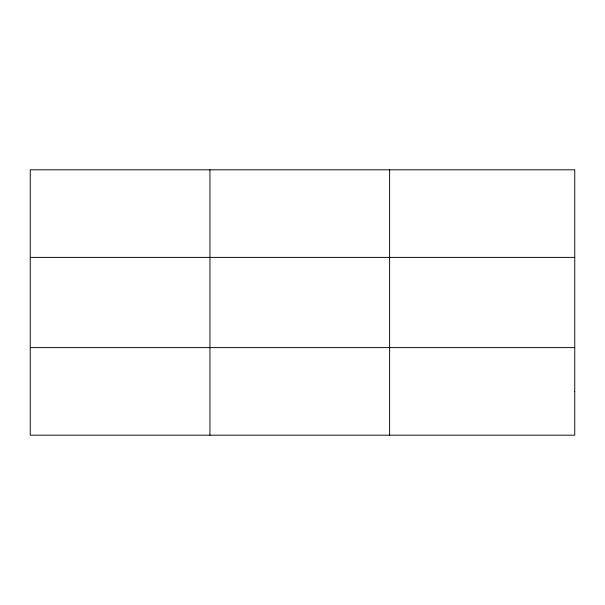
<?xml version="1.0" encoding="UTF-8"?>
<svg xmlns="http://www.w3.org/2000/svg" width="605" height="605" viewBox="0 0 605 605"><rect width="100%" height="100%" fill="white"/><g stroke="black" fill="none" stroke-linecap="round" stroke-linejoin="round"><path stroke-width="0.91" d="M209.935 435.184L209.935 169.816M389.62 435.184L389.62 169.816M30.25 257.39L574.75 257.39M30.25 347.61L574.75 347.61M574.75 391.397L574.75 435.184L30.25 435.184L30.25 169.816L574.75 169.816L574.75 391.397"/></g></svg>
